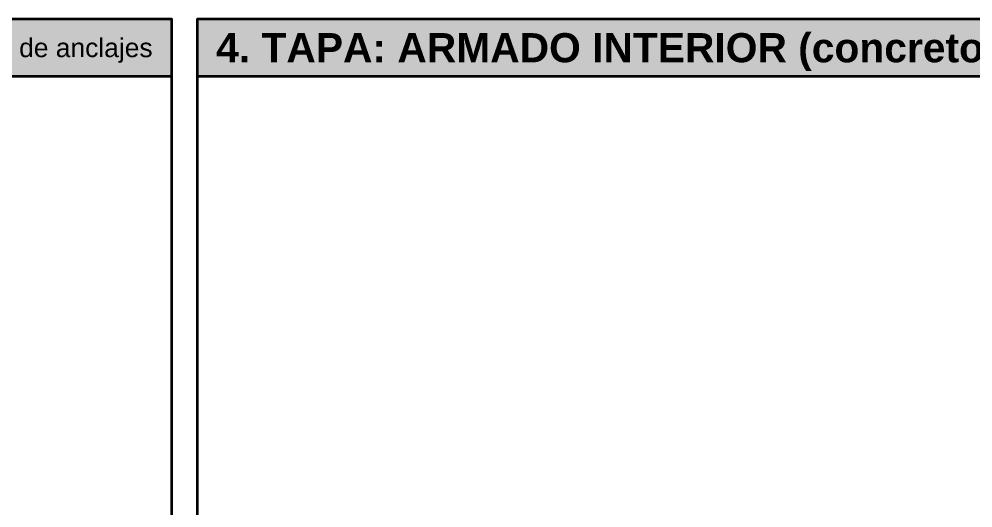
# Model space of a CAD drawing. Header units: metres. Extents: x 349021 to 349543, y 9281040 to 9281959.
# Drawn here: x 349205 to 349206.5, y 9281042.391 to 9281043.16 of the extents above; entities that cross this region are included whole.
import ezdxf
from ezdxf.enums import TextEntityAlignment as Align

# ---------------------------------------------------------------- set-up
doc = ezdxf.new("R2010")
doc.units = ezdxf.units.M
doc.header["$LTSCALE"] = 0.25
doc.layers.add('PANEL', color=5, linetype='CONTINUOUS', lineweight=35, true_color=0x1f4e79)
doc.layers.add('PANEL-FONDO', color=5, linetype='CONTINUOUS', lineweight=13)
doc.layers.add('TITULOS', color=160, linetype='CONTINUOUS', lineweight=35)
doc.layers.add('TEXTOS', color=7, linetype='CONTINUOUS')
doc.styles.get("Standard").update_dxf_attribs({"font": 'arial.ttf'})
doc.styles.add('TITULOS', font='arialbd.ttf')

msp = doc.modelspace()

# ---------------------------------------------------------------- linework, layer by layer
at = {"layer": 'PANEL'}
for p, q in [((349201.25, 9281043.07), (349205.24, 9281043.07)), ((349205.28, 9281043.07), (349209.27, 9281043.07))]:
    msp.add_line(p, q, dxfattribs=at)
for points in [[(349201.25, 9281040.95), (349205.24, 9281040.95), (349205.24, 9281043.16), (349201.25, 9281043.16)], [(349205.28, 9281040.95), (349209.27, 9281040.95), (349209.27, 9281043.16), (349205.28, 9281043.16)]]:
    msp.add_lwpolyline(points, close=True, dxfattribs=at)
at = {"layer": 'PANEL-FONDO', "true_color": 0xebf1f8}
for points in [[(349201.25, 9281043.07), (349205.24, 9281043.07), (349201.25, 9281043.16), (349205.24, 9281043.16)], [(349205.28, 9281043.07), (349209.27, 9281043.07), (349205.28, 9281043.16), (349209.27, 9281043.16)]]:
    msp.add_solid(points, dxfattribs=at)

# ---------------------------------------------------------------- texts
at = {"layer": 'TEXTOS'}
msp.add_text('ESC. 1/5 - corte por la linea de anclajes', height=0.0297, dxfattribs=at).set_placement((349205.21, 9281043.115), align=Align.MIDDLE_RIGHT)
at = {"layer": 'TITULOS', "style": 'TITULOS'}
msp.add_text('4. TAPA: ARMADO INTERIOR (concreto transparente)', height=0.0459, dxfattribs=at).set_placement((349205.31, 9281043.115), align=Align.MIDDLE_LEFT)

doc.saveas('drawing.dxf')
